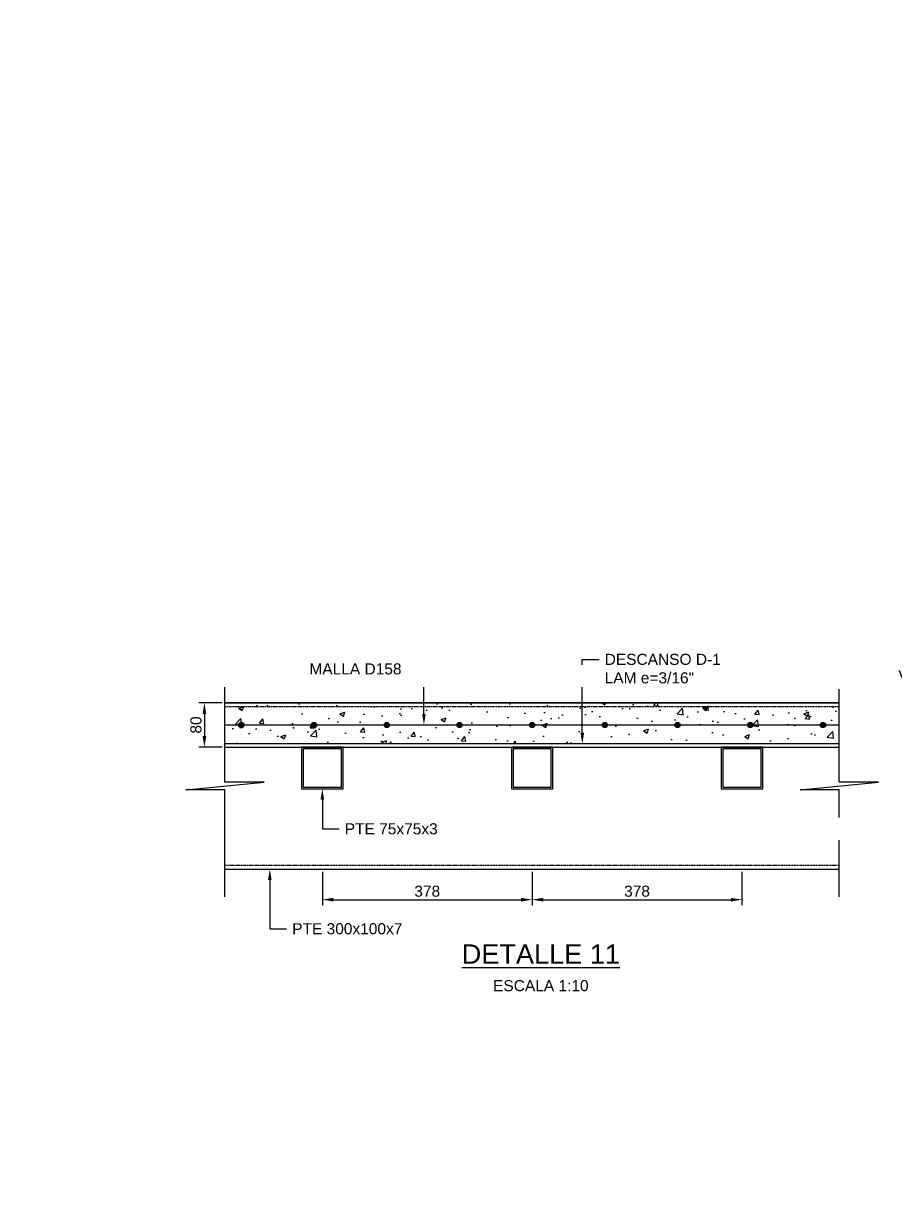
# Model space of a CAD drawing. Header units: millimetres. Extents: x -1367288 to 157996, y -18171 to 61708.
# Drawn here: x 34448 to 36022, y 13244 to 15340 of the extents above; entities that cross this region are included whole.
import ezdxf
from ezdxf import colors
from ezdxf.entities.mleader import LeaderData, LeaderLine
from ezdxf.enums import TextEntityAlignment as Align
from ezdxf.math import Vec2, Vec3

# ---------------------------------------------------------------- set-up
doc = ezdxf.new("R2010")
doc.units = ezdxf.units.MM
doc.header["$LTSCALE"] = 0.3
doc.linetypes.add('HIDDEN', pattern=[9.525, 6.35, -3.175])
for name, color, linetype in [('EE-TEXTO 1', 4, 'Continuous'), ('EE-TEXTO 2', 2, 'Continuous'), ('SIM-CONCRETO', 8, 'Continuous'), ('SIM-COTAS', 1, 'Continuous'), ('SIM-OCULTOS', 8, 'HIDDEN'), ('SIM-PELDAÑOS', 5, 'Continuous'), ('SIM-PTE 300x100x7', 213, 'Continuous'), ('SIM-PTE 75x75x3', 132, 'Continuous')]:
    doc.layers.add(name, color=color, linetype=linetype)
doc.styles.add('ARIAL EE', font='arial.ttf')
doc.styles.get("Standard").update_dxf_attribs({"font": 'arial.ttf'})
doc.dimstyles.new('EE 1_STANDAR', dxfattribs={"dimtxt": 2, "dimasz": 2, "dimexe": 1, "dimexo": 0.5, "dimgap": 0.5, "dimtad": 1, "dimdec": 0, "dimdsep": 46, "dimtxsty": 'ARIAL EE', "dimcen": 1.5, "dimclrd": 256, "dimclre": 256, "dimclrt": 2, "dimadec": 0, "dimazin": 0, "dimtfac": 1, "dimtdec": 0, "dimtix": 1, "dimtmove": 0, "dimatfit": 2, "dimfxl": 1, "dimlwd": -1, "dimlwe": -1, "dimarcsym": 0})

# ---------------------------------------------------------------- blocks, each defined once
blk = doc.blocks.new('*D531')
at = {"layer": 'SIM-COTAS', "transparency": 16777216}
for p, q in [((34807.1, 14113.4), (34765.1, 14113.4)), ((34775.1, 14093.4), (34775.1, 14053.4)), ((34807.1, 14033.4), (34765.1, 14033.4))]:
    blk.add_line(p, q, dxfattribs=at)
at = {"layer": 'SIM-COTAS', "linetype": 'Continuous', "transparency": 16777216}
for points in [[(34771.8, 14093.4), (34778.4, 14093.4), (34775.1, 14113.4)], [(34771.8, 14053.4), (34778.4, 14053.4), (34775.1, 14033.4)]]:
    blk.add_solid(points, dxfattribs=at)
at = {"layer": 'SIM-COTAS', "color": 2, "linetype": 'Continuous', "transparency": 16777216, "insert": (34759.9, 14073.4), "char_height": 20, "attachment_point": 5, "rotation": 90, "style": 'ARIAL EE'}
blk.add_mtext('80', dxfattribs=at)
blk = doc.blocks.new('*D532')
at = {"layer": 'SIM-COTAS', "transparency": 16777216}
for p, q in [((34987.8, 13808.4), (34987.8, 13748.2)), ((35366.2, 13808.4), (35366.2, 13748.2)), ((35007.8, 13758.2), (35346.2, 13758.2))]:
    blk.add_line(p, q, dxfattribs=at)
at = {"layer": 'SIM-COTAS', "linetype": 'Continuous', "transparency": 16777216}
for points in [[(35007.8, 13761.5), (35007.8, 13754.8), (34987.8, 13758.2)], [(35346.2, 13761.5), (35346.2, 13754.8), (35366.2, 13758.2)]]:
    blk.add_solid(points, dxfattribs=at)
at = {"layer": 'SIM-COTAS', "color": 2, "linetype": 'Continuous', "transparency": 16777216, "insert": (35177, 13773.4), "char_height": 20, "attachment_point": 5, "style": 'ARIAL EE'}
blk.add_mtext('378', dxfattribs=at)
blk = doc.blocks.new('*D533')
at = {"layer": 'SIM-COTAS', "transparency": 16777216}
for p, q in [((35366.2, 13808.4), (35366.2, 13748.2)), ((35744.6, 13808.4), (35744.6, 13748.2)), ((35386.2, 13758.2), (35724.6, 13758.2))]:
    blk.add_line(p, q, dxfattribs=at)
at = {"layer": 'SIM-COTAS', "linetype": 'Continuous', "transparency": 16777216}
for points in [[(35386.2, 13761.5), (35386.2, 13754.8), (35366.2, 13758.2)], [(35724.6, 13761.5), (35724.6, 13754.8), (35744.6, 13758.2)]]:
    blk.add_solid(points, dxfattribs=at)
at = {"layer": 'SIM-COTAS', "color": 2, "linetype": 'Continuous', "transparency": 16777216, "insert": (35555.4, 13773.4), "char_height": 20, "attachment_point": 5, "style": 'ARIAL EE'}
blk.add_mtext('378', dxfattribs=at)
blk = doc.blocks.new('TÍTULO')
at = {"layer": 'EE-TEXTO 1', "style": 'ARIAL EE'}
blk.add_attdef('%%UVISTAENPLANTA', text='', height=3.5, dxfattribs=at).set_placement((-0.54, 3.5), align=Align.CENTER)
at = {"layer": 'EE-TEXTO 2', "style": 'ARIAL EE'}
for tag, p in [('SUBTITULO', (-0.77, -1.27)), ('ESCALA1:100', (-0.32, -5.15))]:
    blk.add_attdef(tag, text='', height=2, dxfattribs=at).set_placement(p, align=Align.CENTER)

msp = doc.modelspace()

# ---------------------------------------------------------------- hatches: boundary and pattern name
at = {"layer": 'SIM-PTE 300x100x7'}
h = msp.add_hatch(color=256, dxfattribs=at)
h.dxf.hatch_style = 1
edge = h.paths.add_edge_path()
edge.add_arc((35104, 14073.4), 4.75, 0, 360)
h = msp.add_hatch(color=256, dxfattribs=at)
h.dxf.hatch_style = 1
edge = h.paths.add_edge_path()
edge.add_arc((35235.1, 14073.4), 4.75, 0, 360)
h = msp.add_hatch(color=256, dxfattribs=at)
h.dxf.hatch_style = 1
edge = h.paths.add_edge_path()
edge.add_arc((35366.2, 14073.4), 4.75, 0, 360)
h = msp.add_hatch(color=256, dxfattribs=at)
h.dxf.hatch_style = 1
edge = h.paths.add_edge_path()
edge.add_arc((35497.3, 14073.4), 4.75, 0, 360)
h = msp.add_hatch(color=256, dxfattribs=at)
h.dxf.hatch_style = 1
edge = h.paths.add_edge_path()
edge.add_arc((35628.4, 14073.4), 4.75, 0, 360)
h = msp.add_hatch(color=256, dxfattribs=at)
h.dxf.hatch_style = 1
edge = h.paths.add_edge_path()
edge.add_arc((35759.6, 14073.4), 4.75, 0, 360)
h = msp.add_hatch(color=256, dxfattribs=at)
h.dxf.hatch_style = 1
edge = h.paths.add_edge_path()
edge.add_arc((35890.7, 14073.4), 4.75, 0, 360)

# ---------------------------------------------------------------- linework, layer by layer
at = {"layer": 'SIM-COTAS'}
msp.add_lwpolyline([(35920.3, 13763.4), (35920.3, 13956.4), (35850.8, 13956.4, 0.024922), (35849.8, 13956.3), (35990.8, 13970.5, -0.024922), (35989.8, 13970.4), (35920.3, 13970.4), (35920.3, 14163.4)], format="xyb", dxfattribs=at)
at = {"layer": 'SIM-OCULTOS'}
msp.add_lwpolyline([(34812.1, 13820.4), (35920.3, 13820.4)], dxfattribs=at)
at = {"layer": 'SIM-PTE 300x100x7'}
msp.add_lwpolyline([(34812.1, 13813.4), (35920.3, 13813.4)], dxfattribs=at)
for centre in [(35104, 14073.4), (35235.1, 14073.4), (35366.2, 14073.4), (35497.3, 14073.4), (35628.4, 14073.4), (35759.6, 14073.4), (35890.7, 14073.4)]:
    msp.add_circle(centre, 4.75, dxfattribs=at)
at = {"layer": 'SIM-PTE 75x75x3'}
for points in [[(35328.7, 13958.4), (35403.7, 13958.4), (35403.7, 14033.4), (35328.7, 14033.4)], [(35331.7, 13961.4), (35400.7, 13961.4), (35400.7, 14030.4), (35331.7, 14030.4)], [(35707.1, 13958.4), (35782.1, 13958.4), (35782.1, 14033.4), (35707.1, 14033.4)], [(35710.1, 13961.4), (35779.1, 13961.4), (35779.1, 14030.4), (35710.1, 14030.4)]]:
    msp.add_lwpolyline(points, close=True, dxfattribs=at)

# ---------------------------------------------------------------- leaders
at = {"layer": 'SIM-COTAS', "linetype": 'Continuous'}
ml = msp.add_multileader_mtext('Standard', dxfattribs=at)
ml.set_content('\\A1;{\\C2;COLUMNA\\PPTE 300x300x10mm}', color=256)
ml.set_leader_properties()
ml.build(insert=Vec2(0, 0))
ml.multileader.update_dxf_attribs({"dogleg_length": 0.0025, "arrow_head_size": 100, "scale": 50})
ctx = ml.context
ctx.base_point, ctx.scale, ctx.char_height, ctx.arrow_head_size, ctx.landing_gap_size, ctx.plane_origin = Vec3(-14168.4, 15241.2, -2.4), 50, 100, 100, 50, Vec3(-17561.4, -408, -2.4)
notes = []
notes.append((ctx, [(0, (1, 1, 0), (-14245.6, 15241.2, -2.4), (1, 0), 77.3, [(0, [(-14456.5, 15241.2, -2.4)], 0, [])])]))
ctx.mtext.insert, ctx.mtext.width, ctx.mtext.defined_height, ctx.mtext.flow_direction = Vec3(-14118.4, 15292.1, -2.4), 1318.047, 411.1, 5
ml = msp.add_multileader_mtext('Standard', dxfattribs=at)
ml.set_content('\\A1;{\\C2;VIGA ARMADA TIPO 1}', color=256)
ml.set_leader_properties()
ml.build(insert=Vec2(0, 0))
ml.multileader.update_dxf_attribs({"dogleg_length": 0.0025, "arrow_head_size": 20, "scale": 10})
ctx = ml.context
ctx.base_point, ctx.scale, ctx.char_height, ctx.arrow_head_size, ctx.landing_gap_size, ctx.plane_origin = Vec3(36392.1, 14731.2, 0.6), 10, 20, 20, 10, Vec3(66799.1, 21025.7, 0.6)
ctx.text_align_type = 2
notes.append((ctx, [(0, (1, 1, 0), (36636.5, 14731.2, 0.6), (-1, 0), 30.4, [(0, [(36637.5, 14657.7, 0.6)], 0, [])])]))
ctx.mtext.insert, ctx.mtext.rotation, ctx.mtext.width, ctx.mtext.defined_height, ctx.mtext.alignment, ctx.mtext.flow_direction = Vec3(36596.1, 14741.4, 0.6), 6.283185, 204.622, 84.6, 3, 5
ctx.mtext.has_bg_fill, ctx.mtext.bg_color, ctx.mtext.bg_scale_factor, ctx.mtext.bg_transparency, ctx.mtext.use_window_bg_color = 1, -1027028792, 1.5, 0, 1
ml = msp.add_multileader_mtext('Standard', dxfattribs=at)
ml.set_content('\\A1;{\\C2;PTE 300x100x7}', color=256)
ml.set_leader_properties()
ml.build(insert=Vec2(0, 0))
ml.multileader.update_dxf_attribs({"dogleg_length": 0.0025, "arrow_head_size": 20, "scale": 10})
ctx = ml.context
ctx.base_point, ctx.scale, ctx.char_height, ctx.arrow_head_size, ctx.landing_gap_size, ctx.plane_origin = Vec3(33905.9, 14314.5), 10, 20, 20, 10, Vec3(3875.3, 20384.7)
notes.append((ctx, [(0, (1, 1, 0), (33875.5, 14314.5), (1, 0), 30.4, [(0, [(33875.5, 14227.2)], 0, [])])]))
ctx.mtext.insert, ctx.mtext.width, ctx.mtext.defined_height, ctx.mtext.flow_direction = Vec3(33915.9, 14324.6), 200.659, 84.6, 5
ctx.mtext.has_bg_fill, ctx.mtext.bg_color, ctx.mtext.bg_scale_factor, ctx.mtext.bg_transparency, ctx.mtext.use_window_bg_color = 1, -1027028792, 1.5, 0, 1
ml = msp.add_multileader_mtext('Standard', dxfattribs=at)
ml.set_content('\\A1;{\\C2;PTE 300x100x7}', color=256)
ml.set_leader_properties()
ml.build(insert=Vec2(0, 0))
ml.multileader.update_dxf_attribs({"dogleg_length": 0.0025, "arrow_head_size": 20, "scale": 10})
ctx = ml.context
ctx.base_point, ctx.scale, ctx.char_height, ctx.arrow_head_size, ctx.landing_gap_size, ctx.plane_origin = Vec3(32796.3, 14103.8, 2.1), 10, 20, 20, 10, Vec3(2765.7, 20155.8, 2.1)
notes.append((ctx, [(0, (1, 1, 0), (32765.9, 14103.8, 2.1), (1, 0), 30.4, [(0, [(32765.9, 14048.3, 2.1)], 0, [])])]))
ctx.mtext.insert, ctx.mtext.width, ctx.mtext.defined_height, ctx.mtext.flow_direction = Vec3(32806.3, 14114, 2.1), 200.659, 84.6, 5
ctx.mtext.has_bg_fill, ctx.mtext.bg_color, ctx.mtext.bg_scale_factor, ctx.mtext.bg_transparency, ctx.mtext.use_window_bg_color = 1, -1027028792, 1.5, 0, 1
ml = msp.add_multileader_mtext('Standard', dxfattribs=at)
ml.set_content('\\A1;{\\C2;VIGA ARMADA TIPO1}', color=256)
ml.set_leader_properties()
ml.build(insert=Vec2(0, 0))
ml.multileader.update_dxf_attribs({"dogleg_length": 0.0025, "arrow_head_size": 100, "scale": 50})
ctx = ml.context
ctx.base_point, ctx.scale, ctx.char_height, ctx.arrow_head_size, ctx.landing_gap_size, ctx.plane_origin = Vec3(-11488.6, 13342.9, 2), 50, 100, 100, 50, Vec3(-15708.9, -2492.3, 2)
notes.append((ctx, [(0, (1, 1, 0), (-11680.8, 13342.9, 2), (1, 0), 192.2, [(0, [(-11680.8, 13782.8, 2)], 0, [])])]))
ctx.mtext.insert, ctx.mtext.width, ctx.mtext.defined_height, ctx.mtext.flow_direction = Vec3(-11438.6, 13393.7, 2), 1051.855, 411.1, 5
for ctx, leaders in notes:
    for number, flags, end, landing, length, lines in leaders:
        leader = LeaderData()
        leader.index, (leader.has_last_leader_line, leader.has_dogleg_vector, leader.attachment_direction) = number, flags
        leader.last_leader_point, leader.dogleg_vector, leader.dogleg_length = Vec3(end), Vec3(landing), length
        for number, points, colour, breaks in lines:
            line = LeaderLine()
            line.index, line.vertices, line.color, line.breaks = number, Vec3.list(points), colors.encode_raw_color(colour), breaks
            leader.lines.append(line)
        ctx.leaders.append(leader)

# ---------------------------------------------------------------- next in the draw order: linework, layer by layer
at = {"layer": 'SIM-CONCRETO'}
msp.add_lwpolyline([(34812.1, 14113.4), (35920.3, 14113.4)], dxfattribs=at)
at = {"layer": 'SIM-OCULTOS'}
msp.add_lwpolyline([(35920.3, 14106.4), (34812.1, 14106.4)], dxfattribs=at)
at = {"layer": 'SIM-PTE 300x100x7'}
msp.add_lwpolyline([(35920.3, 14113.4), (34812.1, 14113.4)], dxfattribs=at)

# ---------------------------------------------------------------- next in the draw order: leaders
at = {"layer": 'SIM-COTAS', "linetype": 'Continuous'}
ml = msp.add_multileader_mtext('Standard', dxfattribs=at)
ml.set_content('\\A1;{\\C2;VIGA ARMADA TIPO 1}', color=256)
ml.set_leader_properties()
ml.build(insert=Vec2(0, 0))
ml.multileader.update_dxf_attribs({"dogleg_length": 0.0025, "arrow_head_size": 20, "scale": 10})
ctx = ml.context
ctx.base_point, ctx.scale, ctx.char_height, ctx.arrow_head_size, ctx.landing_gap_size, ctx.plane_origin = Vec3(36362.7, 15221.4), 10, 20, 20, 10, Vec3(66696.3, 21513.3)
ctx.text_align_type = 2
notes = []
notes.append((ctx, [(0, (1, 1, 0), (36532.6, 15221.4), (-1, 0), 30.4, [(0, [(36534.8, 15111.8)], 0, [])])]))
ctx.mtext.insert, ctx.mtext.rotation, ctx.mtext.width, ctx.mtext.defined_height, ctx.mtext.alignment, ctx.mtext.flow_direction = Vec3(36492.2, 15231.6), 6.283185, 128.906, 84.6, 3, 5
ctx.mtext.has_bg_fill, ctx.mtext.bg_color, ctx.mtext.bg_scale_factor, ctx.mtext.bg_transparency, ctx.mtext.use_window_bg_color = 1, -1027028792, 1.5, 0, 1
ml = msp.add_multileader_mtext('Standard', dxfattribs=at)
ml.set_content('\\A1;{\\C2;PTE 75x75x3}', color=256)
ml.set_leader_properties()
ml.build(insert=Vec2(0, 0))
ml.multileader.update_dxf_attribs({"dogleg_length": 0.0025, "arrow_head_size": 20, "scale": 10})
ctx = ml.context
ctx.base_point, ctx.scale, ctx.char_height, ctx.arrow_head_size, ctx.landing_gap_size, ctx.plane_origin = Vec3(32977, 14047.6), 10, 20, 20, 10, Vec3(2946.4, 20099.7)
notes.append((ctx, [(0, (1, 1, 0), (32946.6, 14047.6), (1, 0), 30.4, [(0, [(32946.6, 13968.3)], 0, [])])]))
ctx.mtext.insert, ctx.mtext.width, ctx.mtext.defined_height, ctx.mtext.flow_direction = Vec3(32987, 14057.8), 200.659, 84.6, 5
ctx.mtext.has_bg_fill, ctx.mtext.bg_color, ctx.mtext.bg_scale_factor, ctx.mtext.bg_transparency, ctx.mtext.use_window_bg_color = 1, -1027028792, 1.5, 0, 1
for ctx, leaders in notes:
    for number, flags, end, landing, length, lines in leaders:
        leader = LeaderData()
        leader.index, (leader.has_last_leader_line, leader.has_dogleg_vector, leader.attachment_direction) = number, flags
        leader.last_leader_point, leader.dogleg_vector, leader.dogleg_length = Vec3(end), Vec3(landing), length
        for number, points, colour, breaks in lines:
            line = LeaderLine()
            line.index, line.vertices, line.color, line.breaks = number, Vec3.list(points), colors.encode_raw_color(colour), breaks
            leader.lines.append(line)
        ctx.leaders.append(leader)

# ---------------------------------------------------------------- next in the draw order: hatches: boundary and pattern name
at = {"layer": 'SIM-CONCRETO'}
h = msp.add_hatch(dxfattribs=at)
h.set_pattern_fill('AR-CONC', color=256, scale=0.5)
h.set_pattern_definition([(50, (28232.57, 4413.4), (91.09233, -7.96954), [9.525, -104.775]), (355, (28232.57, 4413.4), (-17.6217, 95.5284), [7.62, -83.8203]), (100.45144, (28240.16, 4412.735), (73.4706, 87.5589), [8.095, -89.0451]), (46.1842, (28232.57, 4438.8), (135.5395, -21.0212), [14.2875, -157.1625]), (96.6356, (28243.86, 4437.05), (118.702, 123.713), [12.1425, -133.5678]), (351.1842, (28232.57, 4438.8), (118.702, 123.713), [11.43, -125.7299]), (21, (28245.27, 4432.45), (75.8072, -51.1326), [9.525, -104.775]), (326, (28245.27, 4432.45), (30.901, 92.094), [7.62, -83.82]), (71.45144, (28251.59, 4428.19), (106.7082, 40.9614), [8.095, -89.045]), (37.5, (28232.57, 4413.4), (1.5443, 42.27752), [0, -82.804, 0, -85.09, 0, -84.1375]), (7.5, (28232.57, 4413.4), (33.40983, 50.09029), [0, -48.514, 0, -80.899, 0, -32.0675]), (327.5, (28204.248, 4413.4), (67.7953, -2.86437), [0, -31.75, 0, -99.06, 0, -131.445]), (317.5, (28191.55, 4413.4), (74.0646, 12.71325), [0, -41.275, 0, -65.786, 0, -93.345])])
h.paths.add_polyline_path([(34812.1, 14113.4), (34812.1, 14039.4), (35920.3, 14039.4), (35920.3, 14113.4)])
at = {"layer": 'SIM-PTE 300x100x7'}
h = msp.add_hatch(color=256, dxfattribs=at)
h.dxf.hatch_style = 1
edge = h.paths.add_edge_path()
edge.add_arc((34841.7, 14073.4), 4.75, 0, 360)
h = msp.add_hatch(color=256, dxfattribs=at)
h.dxf.hatch_style = 1
edge = h.paths.add_edge_path()
edge.add_arc((34972.8, 14073.4), 4.75, 0, 360)

# ---------------------------------------------------------------- next in the draw order: linework, layer by layer
at = {"layer": 'SIM-CONCRETO'}
msp.add_lwpolyline([(35920.3, 14039.4), (34812.1, 14039.4)], dxfattribs=at)
at = {"layer": 'SIM-COTAS'}
msp.add_lwpolyline([(34812.1, 13763.4), (34812.1, 13956.4), (34742.6, 13956.4, 0.024922), (34741.6, 13956.3), (34882.6, 13970.5, -0.024922), (34881.6, 13970.4), (34812.1, 13970.4), (34812.1, 14163.4)], format="xyb", dxfattribs=at)
at = {"layer": 'SIM-PELDAÑOS'}
for points in [[(35920.3, 14039.4), (34812.1, 14039.4)], [(34812.1, 14033.4), (35920.3, 14033.4)]]:
    msp.add_lwpolyline(points, dxfattribs=at)
at = {"layer": 'SIM-PTE 300x100x7'}
msp.add_lwpolyline([(34812.1, 14073.4), (35920.3, 14073.4)], dxfattribs=at)
for centre in [(34841.7, 14073.4), (34972.8, 14073.4)]:
    msp.add_circle(centre, 4.75, dxfattribs=at)
at = {"layer": 'SIM-PTE 75x75x3'}
for points in [[(34950.3, 13958.4), (35025.3, 13958.4), (35025.3, 14033.4), (34950.3, 14033.4)], [(34953.3, 13961.4), (35022.3, 13961.4), (35022.3, 14030.4), (34953.3, 14030.4)]]:
    msp.add_lwpolyline(points, close=True, dxfattribs=at)

# ---------------------------------------------------------------- next in the draw order: leaders
at = {"layer": 'SIM-COTAS', "linetype": 'Continuous'}
ml = msp.add_multileader_mtext('Standard', dxfattribs=at)
ml.set_content('\\A1;{\\C2;COLUMNA 300x300x10mm}', color=256)
ml.set_leader_properties()
ml.build(insert=Vec2(0, 0))
ml.multileader.update_dxf_attribs({"dogleg_length": 3.04, "arrow_head_size": 20, "scale": 10})
ctx = ml.context
ctx.base_point, ctx.scale, ctx.char_height, ctx.arrow_head_size, ctx.landing_gap_size, ctx.plane_origin = Vec3(36507.3, 15319.3), 10, 20, 20, 10, Vec3(6904.1, 21103.6)
ctx.text_align_type = 2
notes = []
notes.append((ctx, [(1, (1, 1, 0), (36753.5, 15319.3), (-1, 0), 30.4, [(0, [(36753.6, 15188.5)], 0, [])])]))
ctx.mtext.insert, ctx.mtext.width, ctx.mtext.defined_height, ctx.mtext.alignment, ctx.mtext.flow_direction = Vec3(36713.2, 15329.5), 201.64, 69.2, 3, 5
ctx.mtext.has_bg_fill, ctx.mtext.bg_color, ctx.mtext.bg_scale_factor, ctx.mtext.bg_transparency, ctx.mtext.use_window_bg_color = 1, -1027028792, 1.5, 0, 1
for ctx, leaders in notes:
    for number, flags, end, landing, length, lines in leaders:
        leader = LeaderData()
        leader.index, (leader.has_last_leader_line, leader.has_dogleg_vector, leader.attachment_direction) = number, flags
        leader.last_leader_point, leader.dogleg_vector, leader.dogleg_length = Vec3(end), Vec3(landing), length
        for number, points, colour, breaks in lines:
            line = LeaderLine()
            line.index, line.vertices, line.color, line.breaks = number, Vec3.list(points), colors.encode_raw_color(colour), breaks
            leader.lines.append(line)
        ctx.leaders.append(leader)

# ---------------------------------------------------------------- next in the draw order: leaders
ml = msp.add_multileader_mtext('Standard', dxfattribs=at)
ml.set_content('\\A1;{\\C2;DESCANSO D-1\\PLAM e=3/16"}', color=256)
ml.set_leader_properties()
ml.build(insert=Vec2(0, 0))
ml.multileader.update_dxf_attribs({"dogleg_length": 0.0025, "arrow_head_size": 20, "scale": 10})
ctx = ml.context
ctx.base_point, ctx.scale, ctx.char_height, ctx.arrow_head_size, ctx.landing_gap_size, ctx.plane_origin = Vec3(35487, 14191.7), 10, 20, 20, 10, Vec3(5456.5, 20263.8)
notes = []
notes.append((ctx, [(0, (1, 1, 0), (35456.7, 14191.7), (1, 0), 30.4, [(0, [(35456.7, 14039.4)], 0, [])])]))
ctx.mtext.insert, ctx.mtext.width, ctx.mtext.defined_height, ctx.mtext.flow_direction = Vec3(35497, 14201.8), 218.848, 84.6, 5
ctx.mtext.has_bg_fill, ctx.mtext.bg_color, ctx.mtext.bg_scale_factor, ctx.mtext.bg_transparency, ctx.mtext.use_window_bg_color = 1, -1027028792, 1.5, 0, 1
ml = msp.add_multileader_mtext('Standard', dxfattribs=at)
ml.set_content('\\A1;{\\C2;MALLA D158}', color=256)
ml.set_leader_properties()
ml.build(insert=Vec2(0, 0))
ml.multileader.update_dxf_attribs({"dogleg_length": 0.0025, "arrow_head_size": 20, "scale": 10})
ctx = ml.context
ctx.base_point, ctx.scale, ctx.char_height, ctx.arrow_head_size, ctx.landing_gap_size, ctx.plane_origin = Vec3(34957.7, 14174.4), 10, 20, 20, 10, Vec3(65171.2, 20244.7)
ctx.text_align_type = 2
notes.append((ctx, [(0, (1, 1, 0), (35171, 14174.4), (-1, 0), 30.4, [(0, [(35171, 14073.4)], 0, [])])]))
ctx.mtext.insert, ctx.mtext.rotation, ctx.mtext.width, ctx.mtext.defined_height, ctx.mtext.alignment, ctx.mtext.flow_direction = Vec3(35130.6, 14184.6), 6.283185, 168.142, 84.6, 3, 5
ctx.mtext.has_bg_fill, ctx.mtext.bg_color, ctx.mtext.bg_scale_factor, ctx.mtext.bg_transparency, ctx.mtext.use_window_bg_color = 1, -1027028792, 1.5, 0, 1
ml = msp.add_multileader_mtext('Standard', dxfattribs=at)
ml.set_content('\\A1;{\\C2;PTE 75x75x3}', color=256)
ml.set_leader_properties()
ml.build(insert=Vec2(0, 0))
ml.multileader.update_dxf_attribs({"dogleg_length": 0.0025, "arrow_head_size": 20, "scale": 10})
ctx = ml.context
ctx.base_point, ctx.scale, ctx.char_height, ctx.arrow_head_size, ctx.landing_gap_size, ctx.plane_origin = Vec3(35018.2, 13885.9), 10, 20, 20, 10, Vec3(4987.6, 20089.7)
notes.append((ctx, [(0, (1, 1, 0), (34987.8, 13885.9), (1, 0), 30.4, [(0, [(34987.8, 13958.4)], 0, [])])]))
ctx.mtext.insert, ctx.mtext.width, ctx.mtext.defined_height, ctx.mtext.flow_direction = Vec3(35028.2, 13896.1), 200.659, 84.6, 5
ctx.mtext.has_bg_fill, ctx.mtext.bg_color, ctx.mtext.bg_scale_factor, ctx.mtext.bg_transparency, ctx.mtext.use_window_bg_color = 1, -1027028792, 1.5, 0, 1
ml = msp.add_multileader_mtext('Standard', dxfattribs=at)
ml.set_content('\\A1;{\\C2;PTE 300x100x7}', color=256)
ml.set_leader_properties()
ml.build(insert=Vec2(0, 0))
ml.multileader.update_dxf_attribs({"dogleg_length": 0.0025, "arrow_head_size": 20, "scale": 10})
ctx = ml.context
ctx.base_point, ctx.scale, ctx.char_height, ctx.arrow_head_size, ctx.landing_gap_size, ctx.plane_origin = Vec3(34923.4, 13705.7), 10, 20, 20, 10, Vec3(4892.8, 19970.8)
notes.append((ctx, [(0, (1, 1, 0), (34893, 13705.7), (1, 0), 30.4, [(0, [(34893, 13813.4)], 0, [])])]))
ctx.mtext.insert, ctx.mtext.width, ctx.mtext.defined_height, ctx.mtext.flow_direction = Vec3(34933.4, 13715.8), 200.659, 84.6, 5
ctx.mtext.has_bg_fill, ctx.mtext.bg_color, ctx.mtext.bg_scale_factor, ctx.mtext.bg_transparency, ctx.mtext.use_window_bg_color = 1, -1027028792, 1.5, 0, 1
for ctx, leaders in notes:
    for number, flags, end, landing, length, lines in leaders:
        leader = LeaderData()
        leader.index, (leader.has_last_leader_line, leader.has_dogleg_vector, leader.attachment_direction) = number, flags
        leader.last_leader_point, leader.dogleg_vector, leader.dogleg_length = Vec3(end), Vec3(landing), length
        for number, points, colour, breaks in lines:
            line = LeaderLine()
            line.index, line.vertices, line.color, line.breaks = number, Vec3.list(points), colors.encode_raw_color(colour), breaks
            leader.lines.append(line)
        ctx.leaders.append(leader)

# ---------------------------------------------------------------- next in the draw order: block references
at = {"layer": 'EE-TEXTO 1'}
ref = msp.add_blockref('TÍTULO', (35381.9, 13660.1, 0.6), dxfattribs=dict(at, xscale=10, yscale=10, zscale=10))
ref.add_attrib('%%UTÍTULO', '%%uDETALLE 11', dxfattribs={"height": 35, "style": 'ARIAL EE'}).set_placement((35381.9, 13660.1, 0.6), align=Align.MIDDLE_CENTER)
ref.add_attrib('ESCALA', 'ESCALA 1:10', dxfattribs={"layer": 'EE-TEXTO 2', "height": 20, "style": 'ARIAL EE'}).set_placement((35381.9, 13603.1, 0.6), align=Align.MIDDLE_CENTER)

# ---------------------------------------------------------------- next in the draw order: dimensions: what is measured, and where the dimension line sits
at = {"layer": 'SIM-COTAS', "linetype": 'Continuous'}
dim = msp.add_linear_dim(base=(34775.1, 14033.4), p1=(34812.1, 14113.4), p2=(34812.1, 14033.4), angle=90, dimstyle='EE 1_STANDAR', dxfattribs=at)
dim.commit()
dim.dimension.update_dxf_attribs({"geometry": '*D531', "text_midpoint": (34759.9, 14073.4)})
for base, p1, p2, picture, middle in [((35366.2, 13758.2), (34987.8, 13813.4), (35366.2, 13813.4), '*D532', (35177, 13773.4)), ((35744.6, 13758.2), (35366.2, 13813.4), (35744.6, 13813.4), '*D533', (35555.4, 13773.4))]:
    dim = msp.add_linear_dim(base=base, p1=p1, p2=p2, dimstyle='EE 1_STANDAR', dxfattribs=at)
    dim.commit()
    dim.dimension.update_dxf_attribs({"geometry": picture, "text_midpoint": middle})

# ---------------------------------------------------------------- next in the draw order: leaders
ml = msp.add_multileader_mtext('Standard', dxfattribs=at)
ml.set_content('\\A1;{\\C2;VIGA ARMADA TIPO 1 O PTE 400x200x9}', color=256)
ml.set_leader_properties()
ml.build(insert=Vec2(0, 0))
ml.multileader.update_dxf_attribs({"dogleg_length": 0.0025, "arrow_head_size": 20, "scale": 10})
ctx = ml.context
ctx.base_point, ctx.scale, ctx.char_height, ctx.arrow_head_size, ctx.landing_gap_size, ctx.plane_origin = Vec3(36349.2, 14161.7, -0.9), 10, 20, 20, 10, Vec3(66713.5, 20386.7, -0.9)
ctx.text_align_type = 2
notes = []
notes.append((ctx, [(0, (1, 1, 0), (36593.6, 14161.7, -0.9), (-1, 0), 30.4, [(0, [(36707.2, 14068.8, -0.9)], 0, [])])]))
ctx.mtext.insert, ctx.mtext.rotation, ctx.mtext.width, ctx.mtext.defined_height, ctx.mtext.alignment, ctx.mtext.flow_direction = Vec3(36553.2, 14171.9, -0.9), 6.283185, 204.622, 84.6, 3, 5
ctx.mtext.has_bg_fill, ctx.mtext.bg_color, ctx.mtext.bg_scale_factor, ctx.mtext.bg_transparency, ctx.mtext.use_window_bg_color = 1, -1027028792, 1.5, 0, 1
ml = msp.add_multileader_mtext('Standard', dxfattribs=at)
ml.set_content('\\A1;{\\C2;VIGA ARMADA TIPO1}', color=256)
ml.set_leader_properties()
ml.build(insert=Vec2(0, 0))
ml.multileader.update_dxf_attribs({"dogleg_length": 3.84, "arrow_head_size": 100, "scale": 50})
ctx = ml.context
ctx.base_point, ctx.scale, ctx.char_height, ctx.arrow_head_size, ctx.landing_gap_size, ctx.plane_origin = Vec3(-14428.9, 13343, -1.8), 50, 100, 100, 50, Vec3(-18649.2, -2492.2, -1.8)
notes.append((ctx, [(0, (1, 1, 0), (-14621.1, 13343, -1.8), (1, 0), 192.2, [(0, [(-14621, 13782.9, -1.8)], 0, [])])]))
ctx.mtext.insert, ctx.mtext.width, ctx.mtext.defined_height, ctx.mtext.flow_direction = Vec3(-14378.9, 13393.8, -1.8), 995.692, 380, 5
ctx.mtext.has_bg_fill, ctx.mtext.bg_color, ctx.mtext.bg_scale_factor, ctx.mtext.bg_transparency, ctx.mtext.use_window_bg_color = 1, -1073741824, 1.5, 0, 1
for ctx, leaders in notes:
    for number, flags, end, landing, length, lines in leaders:
        leader = LeaderData()
        leader.index, (leader.has_last_leader_line, leader.has_dogleg_vector, leader.attachment_direction) = number, flags
        leader.last_leader_point, leader.dogleg_vector, leader.dogleg_length = Vec3(end), Vec3(landing), length
        for number, points, colour, breaks in lines:
            line = LeaderLine()
            line.index, line.vertices, line.color, line.breaks = number, Vec3.list(points), colors.encode_raw_color(colour), breaks
            leader.lines.append(line)
        ctx.leaders.append(leader)

doc.saveas('drawing.dxf')
